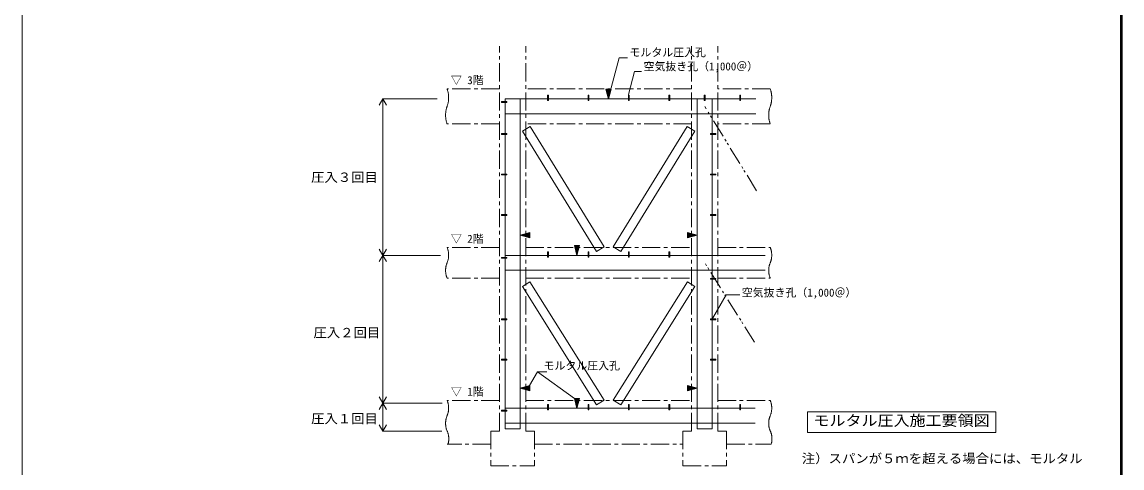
# Model space of a CAD drawing. Units: millimetres, scale not verified. Extents: x -4005 to 4005, y -2770 to 2770.
# Drawn here: x 982 to 4005, y -406 to 819 of the extents above; entities that cross this region are included whole.
import ezdxf
from ezdxf.enums import TextEntityAlignment as Align

# ---------------------------------------------------------------- set-up
doc = ezdxf.new("R2010")
doc.units = ezdxf.units.MM
doc.header["$LTSCALE"] = 10
doc.linetypes.add('CHAIN1', pattern=[8, 5, -1, 1, -1])
doc.linetypes.add('DOUBLE_CHAIN1', pattern=[8.8, 5, -1, 0.6, -0.6, 0.6, -1])
for name, color, linetype, lineweight in [('1-0_枠', 4, 'Continuous', 9), ('1-1_寸法', 7, 'Continuous', 13), ('1-3_STP･HOOP', 3, 'Continuous', 18), ('1-D_凡例', 4, 'Continuous', 9), ('F-1_Layer241', 2, 'Continuous', 18), ('F-E_Layer254', 2, 'Continuous', 18)]:
    doc.layers.add(name, color=color, linetype=linetype, lineweight=lineweight)
doc.styles.add('ＭＳ ゴシック', font='')
doc.styles.get('ＭＳ ゴシック').set_extended_font_data('MS Gothic')

msp = doc.modelspace()

# ---------------------------------------------------------------- linework, layer by layer
at = {"layer": '1-0_枠'}
for p, q in [((2123.09, 608.06), (1973.4, 608.06)), ((2601.27, 634.83), (2586.73, 634.83)), ((2594, 607.7), (2586.73, 634.83)), ((2586.94, 634.06), (2601.06, 634.06)), ((2587.2, 633.06), (2600.8, 633.06)), ((2587.47, 632.06), (2600.53, 632.06)), ((2587.74, 631.06), (2600.26, 631.06)), ((2588.01, 630.06), (2599.99, 630.06)), ((2588.28, 629.06), (2599.72, 629.06)), ((2588.54, 628.06), (2599.46, 628.06)), ((2588.81, 627.06), (2599.19, 627.06)), ((2589.08, 626.06), (2598.92, 626.06)), ((2589.35, 625.06), (2598.65, 625.06)), ((2589.62, 624.06), (2598.39, 624.06)), ((2589.88, 623.06), (2598.12, 623.06)), ((2590.15, 622.06), (2597.85, 622.06)), ((2590.42, 621.06), (2597.58, 621.06)), ((2590.69, 620.06), (2597.31, 620.06)), ((2590.96, 619.06), (2597.05, 619.06)), ((2591.22, 618.06), (2596.78, 618.06)), ((2591.49, 617.06), (2596.51, 617.06)), ((2591.76, 616.06), (2596.24, 616.06)), ((2592.03, 615.06), (2595.97, 615.06)), ((2592.29, 614.06), (2595.71, 614.06)), ((2592.56, 613.06), (2595.44, 613.06)), ((2592.83, 612.06), (2595.17, 612.06)), ((2593.1, 611.06), (2594.9, 611.06)), ((2593.37, 610.06), (2594.63, 610.06)), ((2593.63, 609.06), (2594.37, 609.06)), ((2593.9, 608.06), (2594.1, 608.06)), ((2594, 607.7), (2601.27, 634.83)), ((2350.5, 234.02), (2377.63, 241.29)), ((2350.5, 234.02), (2377.63, 226.75)), ((2350.86, 233.92), (2350.86, 234.12)), ((2351.86, 233.65), (2351.86, 234.38)), ((2352.86, 233.38), (2352.86, 234.65)), ((2353.86, 233.12), (2353.86, 234.92)), ((2354.86, 232.85), (2354.86, 235.19)), ((2355.86, 232.58), (2355.86, 235.46)), ((2356.86, 232.31), (2356.86, 235.72)), ((2357.86, 232.05), (2357.86, 235.99)), ((2358.86, 231.78), (2358.86, 236.26)), ((2359.86, 231.51), (2359.86, 236.53)), ((2360.86, 231.24), (2360.86, 236.8)), ((2361.86, 230.97), (2361.86, 237.06)), ((2362.86, 230.71), (2362.86, 237.33)), ((2363.86, 230.44), (2363.86, 237.6)), ((2364.86, 230.17), (2364.86, 237.87)), ((2365.86, 229.9), (2365.86, 238.14)), ((2366.86, 229.63), (2366.86, 238.4)), ((2367.86, 229.37), (2367.86, 238.67)), ((2368.86, 229.1), (2368.86, 238.94)), ((2369.86, 228.83), (2369.86, 239.21)), ((2370.86, 228.56), (2370.86, 239.48)), ((2371.86, 228.29), (2371.86, 239.74)), ((2372.86, 228.03), (2372.86, 240.01)), ((2373.86, 227.76), (2373.86, 240.28)), ((2374.86, 227.49), (2374.86, 240.55)), ((2375.86, 227.22), (2375.86, 240.81)), ((2376.86, 226.95), (2376.86, 241.08)), ((2377.63, 241.29), (2377.63, 226.75)), ((2810.57, 241.29), (2810.57, 226.75)), ((2837.7, 234.02), (2810.57, 241.29)), ((2837.7, 234.02), (2810.57, 226.75)), ((2811.33, 226.95), (2811.33, 241.08)), ((2812.33, 227.22), (2812.33, 240.81)), ((2813.33, 227.49), (2813.33, 240.55)), ((2814.33, 227.76), (2814.33, 240.28)), ((2815.33, 228.03), (2815.33, 240.01)), ((2816.33, 228.29), (2816.33, 239.74)), ((2817.33, 228.56), (2817.33, 239.48)), ((2818.33, 228.83), (2818.33, 239.21)), ((2819.33, 229.1), (2819.33, 238.94)), ((2820.33, 229.37), (2820.33, 238.67)), ((2821.33, 229.63), (2821.33, 238.4)), ((2822.33, 229.9), (2822.33, 238.14)), ((2823.33, 230.17), (2823.33, 237.87)), ((2824.33, 230.44), (2824.33, 237.6)), ((2825.33, 230.71), (2825.33, 237.33)), ((2826.33, 230.97), (2826.33, 237.06)), ((2827.33, 231.24), (2827.33, 236.8)), ((2828.33, 231.51), (2828.33, 236.53)), ((2829.33, 231.78), (2829.33, 236.26)), ((2830.33, 232.05), (2830.33, 235.99)), ((2831.33, 232.31), (2831.33, 235.72)), ((2832.33, 232.58), (2832.33, 235.46)), ((2833.33, 232.85), (2833.33, 235.19)), ((2834.33, 233.12), (2834.33, 234.92)), ((2835.33, 233.38), (2835.33, 234.65)), ((2836.33, 233.65), (2836.33, 234.38)), ((2837.33, 233.92), (2837.33, 234.12)), ((2514.31, 205.23), (2499.77, 205.23)), ((2507.04, 178.1), (2499.77, 205.23)), ((2499.97, 204.46), (2514.1, 204.46)), ((2500.24, 203.46), (2513.84, 203.46)), ((2500.51, 202.46), (2513.57, 202.46)), ((2500.78, 201.46), (2513.3, 201.46)), ((2501.05, 200.46), (2513.03, 200.46)), ((2501.31, 199.46), (2512.76, 199.46)), ((2501.58, 198.46), (2512.5, 198.46)), ((2501.85, 197.46), (2512.23, 197.46)), ((2502.12, 196.46), (2511.96, 196.46)), ((2502.39, 195.46), (2511.69, 195.46)), ((2502.65, 194.46), (2511.42, 194.46)), ((2502.92, 193.46), (2511.16, 193.46)), ((2503.19, 192.46), (2510.89, 192.46)), ((2503.46, 191.46), (2510.62, 191.46)), ((2503.73, 190.46), (2510.35, 190.46)), ((2503.99, 189.46), (2510.08, 189.46)), ((2504.26, 188.46), (2509.82, 188.46)), ((2504.53, 187.46), (2509.55, 187.46)), ((2504.8, 186.46), (2509.28, 186.46)), ((2505.07, 185.46), (2509.01, 185.46)), ((2505.33, 184.46), (2508.74, 184.46)), ((2505.6, 183.46), (2508.48, 183.46)), ((2505.87, 182.46), (2508.21, 182.46)), ((2506.14, 181.46), (2507.94, 181.46)), ((2507.04, 178.1), (2514.31, 205.23)), ((1973.4, 178.46), (1973.4, -227.45)), ((2506.41, 180.46), (2507.67, 180.46)), ((2506.67, 179.46), (2507.4, 179.46)), ((2506.94, 178.46), (2507.14, 178.46)), ((2350.5, -185.98), (2377.63, -178.71)), ((2367.86, -190.63), (2367.86, -181.33)), ((2368.86, -190.9), (2368.86, -181.06)), ((2369.86, -191.17), (2369.86, -180.79)), ((2370.86, -191.44), (2370.86, -180.52)), ((2371.86, -191.71), (2371.86, -180.26)), ((2372.86, -191.97), (2372.86, -179.99)), ((2373.86, -192.24), (2373.86, -179.72)), ((2374.86, -192.51), (2374.86, -179.45)), ((2375.86, -192.78), (2375.86, -179.19)), ((2376.86, -193.05), (2376.86, -178.92)), ((2377.63, -178.71), (2377.63, -193.25)), ((2810.57, -178.71), (2810.57, -193.25)), ((2837.7, -185.98), (2810.57, -178.71)), ((2811.33, -193.05), (2811.33, -178.92)), ((2812.33, -192.78), (2812.33, -179.19)), ((2813.33, -192.51), (2813.33, -179.45)), ((2814.33, -192.24), (2814.33, -179.72)), ((2815.33, -191.97), (2815.33, -179.99)), ((2816.33, -191.71), (2816.33, -180.26)), ((2817.33, -191.44), (2817.33, -180.52)), ((2818.33, -191.17), (2818.33, -180.79)), ((2819.33, -190.9), (2819.33, -181.06)), ((2820.33, -190.63), (2820.33, -181.33)), ((2350.5, -185.98), (2377.63, -193.25)), ((2350.86, -186.08), (2350.86, -185.88)), ((2351.86, -186.35), (2351.86, -185.62)), ((2352.86, -186.62), (2352.86, -185.35)), ((2353.86, -186.88), (2353.86, -185.08)), ((2354.86, -187.15), (2354.86, -184.81)), ((2355.86, -187.42), (2355.86, -184.54)), ((2356.86, -187.69), (2356.86, -184.28)), ((2357.86, -187.95), (2357.86, -184.01)), ((2358.86, -188.22), (2358.86, -183.74)), ((2359.86, -188.49), (2359.86, -183.47)), ((2360.86, -188.76), (2360.86, -183.2)), ((2361.86, -189.03), (2361.86, -182.94)), ((2362.86, -189.29), (2362.86, -182.67)), ((2363.86, -189.56), (2363.86, -182.4)), ((2364.86, -189.83), (2364.86, -182.13)), ((2365.86, -190.1), (2365.86, -181.86)), ((2366.86, -190.37), (2366.86, -181.6)), ((2837.7, -185.98), (2810.57, -193.25)), ((2821.33, -190.37), (2821.33, -181.6)), ((2822.33, -190.1), (2822.33, -181.86)), ((2823.33, -189.83), (2823.33, -182.13)), ((2824.33, -189.56), (2824.33, -182.4)), ((2825.33, -189.29), (2825.33, -182.67)), ((2826.33, -189.03), (2826.33, -182.94)), ((2827.33, -188.76), (2827.33, -183.2)), ((2828.33, -188.49), (2828.33, -183.47)), ((2829.33, -188.22), (2829.33, -183.74)), ((2830.33, -187.95), (2830.33, -184.01)), ((2831.33, -187.69), (2831.33, -184.28)), ((2832.33, -187.42), (2832.33, -184.54)), ((2833.33, -187.15), (2833.33, -184.81)), ((2834.33, -186.88), (2834.33, -185.08)), ((2835.33, -186.62), (2835.33, -185.35)), ((2836.33, -186.35), (2836.33, -185.62)), ((2837.33, -186.08), (2837.33, -185.88)), ((2136.3, -227.45), (1973.4, -227.45)), ((2514.31, -214.77), (2499.77, -214.77)), ((2507.04, -241.9), (2499.77, -214.77)), ((2499.97, -215.54), (2514.1, -215.54)), ((2500.24, -216.54), (2513.84, -216.54)), ((2500.51, -217.54), (2513.57, -217.54)), ((2500.78, -218.54), (2513.3, -218.54)), ((2501.05, -219.54), (2513.03, -219.54)), ((2501.31, -220.54), (2512.76, -220.54)), ((2501.58, -221.54), (2512.5, -221.54)), ((2501.85, -222.54), (2512.23, -222.54)), ((2502.12, -223.54), (2511.96, -223.54)), ((2502.39, -224.54), (2511.69, -224.54)), ((2502.65, -225.54), (2511.42, -225.54)), ((2502.92, -226.54), (2511.16, -226.54)), ((2503.19, -227.54), (2510.89, -227.54)), ((2503.46, -228.54), (2510.62, -228.54)), ((2503.73, -229.54), (2510.35, -229.54)), ((2503.99, -230.54), (2510.08, -230.54)), ((2504.26, -231.54), (2509.82, -231.54)), ((2504.53, -232.54), (2509.55, -232.54)), ((2504.8, -233.54), (2509.28, -233.54)), ((2505.07, -234.54), (2509.01, -234.54)), ((2505.33, -235.54), (2508.74, -235.54)), ((2505.6, -236.54), (2508.48, -236.54)), ((2505.87, -237.54), (2508.21, -237.54)), ((2506.14, -238.54), (2507.94, -238.54)), ((2506.41, -239.54), (2507.67, -239.54)), ((2506.67, -240.54), (2507.4, -240.54)), ((2506.94, -241.54), (2507.14, -241.54)), ((2507.04, -241.9), (2514.31, -214.77))]:
    msp.add_line(p, q, dxfattribs=at)
at = {"layer": '1-0_枠', "color": 7, "lineweight": 13}
for p, q in [((2309.7, 608.06), (2309.7, -297.94)), ((2309.7, 608.06), (2998.7, 608.06)), ((2350.5, 608.06), (2350.5, -297.94)), ((2837.7, 608.06), (2837.7, -297.94)), ((2878.5, 608.06), (2878.5, -297.94)), ((2309.7, 567.26), (2998.7, 567.26)), ((2357.65, 519.9), (2378.1, 532.47)), ((2357.65, 519.9), (2561.05, 188.92)), ((2378.1, 532.47), (2581.5, 201.48)), ((2810.09, 532.47), (2606.7, 201.48)), ((2830.54, 519.9), (2627.14, 188.92)), ((2830.54, 519.9), (2810.09, 532.47)), ((2561.05, 188.92), (2581.5, 201.48)), ((2627.14, 188.92), (2606.7, 201.48)), ((2309.7, 178.46), (3023.89, 178.46)), ((2309.7, 137.66), (3023.89, 137.66)), ((2356.84, 92.98), (2377.15, 105.75)), ((2356.84, 92.98), (2561.01, -231.85)), ((2377.15, 105.75), (2581.33, -219.08)), ((2811.04, 105.75), (2606.86, -219.08)), ((2831.36, 92.98), (2811.04, 105.75)), ((2309.7, -241.54), (2996.9, -241.54)), ((2561.01, -231.85), (2581.33, -219.08)), ((2309.7, -282.34), (2996.9, -282.34)), ((2309.7, -297.94), (2350.5, -297.94)), ((2837.7, -297.94), (2878.5, -297.94))]:
    msp.add_line(p, q, dxfattribs=at)
at = {"layer": '1-0_枠', "linetype": 'CHAIN1'}
for p, q in [((2270.1, -303.94), (2294.1, -303.94)), ((2270.1, -303.94), (2270.1, -399.94)), ((2798.1, -303.94), (2798.1, -399.94)), ((2798.1, -303.94), (2822.1, -303.94)), ((2894.1, -303.94), (2918.1, -303.94)), ((2918.1, -303.94), (2918.1, -399.94)), ((2270.1, -399.94), (2390.1, -399.94)), ((2798.1, -399.94), (2918.1, -399.94))]:
    msp.add_line(p, q, dxfattribs=at)
at = {"layer": '1-0_枠'}
msp.add_lwpolyline([(2131.9, 178.46), (1973.4, 178.46), (1973.4, 608.06)], dxfattribs=at)
at = {"layer": '1-0_枠', "color": 7, "lineweight": 13}
msp.add_lwpolyline([(2831.36, 92.98), (2627.18, -231.85), (2606.86, -219.08)], dxfattribs=at)
at = {"layer": '1-0_枠', "linetype": 'CHAIN1'}
msp.add_lwpolyline([(2366.1, -303.94), (2390.1, -303.94), (2390.1, -399.94)], dxfattribs=at)
at = {"layer": '1-3_STP･HOOP', "color": 4, "linetype": 'CHAIN1', "lineweight": 9}
for p, q in [((2294.1, -303.94), (2294.1, 753.47)), ((2366.1, -303.94), (2366.1, 753.47)), ((2822.1, -303.94), (2822.1, 753.47)), ((2894.1, -303.94), (2894.1, 753.47)), ((2294.1, 635.66), (2150.1, 635.66)), ((2822.1, 635.66), (2366.1, 635.66)), ((3038.1, 635.66), (2894.1, 635.66)), ((2294.1, 539.66), (2150.1, 539.66)), ((2822.1, 539.66), (2366.1, 539.66)), ((3038.1, 539.66), (2894.1, 539.66)), ((2294.1, 200.06), (2150.1, 200.06)), ((2366.1, 200.06), (2822.1, 200.06)), ((2894.1, 200.06), (3038.1, 200.06)), ((2294.1, 116.06), (2150.1, 116.06)), ((2366.1, 116.06), (2822.1, 116.06)), ((2894.1, 116.06), (3038.1, 116.06)), ((2294.1, -219.94), (2150.1, -219.94)), ((2366.1, -219.94), (2822.1, -219.94)), ((2270.1, -339.94), (2150.1, -339.94)), ((2390.1, -339.94), (2798.1, -339.94)), ((2918.1, -339.94), (3040.89, -339.94))]:
    msp.add_line(p, q, dxfattribs=at)
at = {"layer": '1-3_STP･HOOP'}
for p, q in [((2428.62, 618.22), (2428.62, 603.53)), ((2539.73, 618.22), (2539.73, 603.53)), ((2650.84, 618.22), (2650.84, 603.53)), ((2761.95, 618.22), (2761.95, 603.53)), ((2859.29, 618.22), (2859.29, 603.53)), ((2954.24, 618.22), (2954.24, 603.53)), ((2299.54, 601), (2314.23, 601)), ((2299.54, 512.98), (2314.23, 512.98)), ((2888.65, 512.98), (2873.97, 512.98)), ((2299.54, 401.87), (2314.23, 401.87)), ((2888.65, 401.87), (2873.97, 401.87)), ((2299.54, 290.76), (2314.23, 290.76)), ((2888.65, 290.76), (2873.97, 290.76)), ((2428.62, 188.62), (2428.62, 173.93)), ((2539.73, 188.62), (2539.73, 173.93)), ((2650.84, 188.62), (2650.84, 173.93)), ((2761.95, 188.62), (2761.95, 173.93)), ((2299.54, 172.95), (2314.23, 172.95)), ((2888.65, 115.21), (2873.97, 115.21)), ((2299.54, 4.1), (2314.23, 4.1)), ((2888.65, 4.1), (2873.97, 4.1)), ((2299.54, -107.02), (2314.23, -107.02)), ((2888.65, -107.02), (2873.97, -107.02)), ((2428.62, -231.38), (2428.62, -246.07)), ((2539.73, -231.38), (2539.73, -246.07)), ((2650.84, -231.38), (2650.84, -246.07)), ((2761.95, -231.38), (2761.95, -246.07)), ((2954.24, -231.38), (2954.24, -246.07)), ((2299.54, -246.69), (2314.23, -246.69))]:
    msp.add_line(p, q, dxfattribs=at)
for points in [[(2428.62, 618.22), (2426.24, 618.22), (2426.24, 603.53)], [(2539.73, 618.22), (2537.35, 618.22), (2537.35, 603.53)], [(2650.84, 618.22), (2648.47, 618.22), (2648.47, 603.53)], [(2761.95, 618.22), (2759.58, 618.22), (2759.58, 603.53)], [(2859.29, 618.22), (2856.91, 618.22), (2856.91, 603.53)], [(2954.24, 618.22), (2956.62, 618.22), (2956.62, 603.53)], [(2299.54, 601), (2299.54, 598.62), (2314.23, 598.62)], [(2299.54, 512.98), (2299.54, 510.61), (2314.23, 510.61)], [(2888.65, 512.98), (2888.65, 510.61), (2873.97, 510.61)], [(2299.54, 401.87), (2299.54, 399.5), (2314.23, 399.5)], [(2888.65, 401.87), (2888.65, 399.5), (2873.97, 399.5)], [(2299.54, 290.76), (2299.54, 288.39), (2314.23, 288.39)], [(2888.65, 290.76), (2888.65, 288.39), (2873.97, 288.39)], [(2428.62, 188.62), (2426.24, 188.62), (2426.24, 173.93)], [(2539.73, 188.62), (2537.35, 188.62), (2537.35, 173.93)], [(2650.84, 188.62), (2648.47, 188.62), (2648.47, 173.93)], [(2761.95, 188.62), (2759.58, 188.62), (2759.58, 173.93)], [(2299.54, 172.95), (2299.54, 170.57), (2314.23, 170.57)], [(2888.65, 115.21), (2888.65, 112.83), (2873.97, 112.83)], [(2299.54, 4.1), (2299.54, 1.72), (2314.23, 1.72)], [(2888.65, 4.1), (2888.65, 1.72), (2873.97, 1.72)], [(2299.54, -107.02), (2299.54, -109.39), (2314.23, -109.39)], [(2888.65, -107.02), (2888.65, -109.39), (2873.97, -109.39)], [(2428.62, -231.38), (2426.24, -231.38), (2426.24, -246.07)], [(2539.73, -231.38), (2537.35, -231.38), (2537.35, -246.07)], [(2650.84, -231.38), (2648.47, -231.38), (2648.47, -246.07)], [(2761.95, -231.38), (2759.58, -231.38), (2759.58, -246.07)], [(2954.24, -231.38), (2956.62, -231.38), (2956.62, -246.07)], [(2299.54, -246.69), (2299.54, -249.06), (2314.23, -249.06)]]:
    msp.add_lwpolyline(points, dxfattribs=at)
at = {"layer": '1-3_STP･HOOP', "color": 4, "linetype": 'CHAIN1', "lineweight": 9}
for centre, radius, start, end in [((2083.63, 611.66), 70.67, 340.14751, 19.85249), ((2971.63, 611.66), 70.67, 340.14751, 19.85249), ((2216.57, 563.66), 70.67, 160.14751, 199.85249), ((3104.57, 563.66), 70.67, 160.14751, 199.85249), ((2099.7, 179.06), 54.6, 337.38014, 22.61986), ((2987.7, 179.06), 54.6, 337.38014, 22.61986), ((2200.5, 137.06), 54.6, 157.38014, 202.61986), ((3088.5, 137.06), 54.6, 157.38014, 202.61986), ((2099.7, -240.94), 54.6, 337.38014, 22.61986), ((2200.5, -282.94), 54.6, 157.38014, 202.61986), ((2100.09, -325.44), 54.6, 344.61398, 22.61986)]:
    msp.add_arc(centre, radius, start, end, dxfattribs=at)
at = {"layer": '1-D_凡例'}
for p, q in [((1973.4, 608.06), (1963.51, 590.92)), ((1973.4, 608.06), (1983.3, 590.92)), ((1973.4, 178.46), (1963.51, 195.61)), ((1973.4, 178.46), (1983.3, 195.61)), ((1973.4, 178.46), (1963.51, 161.32)), ((1973.4, 178.46), (1983.3, 161.32)), ((2376.86, -178.92), (2398.48, -141.47)), ((2398.48, -141.47), (2500.25, -214.55)), ((2398.48, -141.47), (2424.1, -141.47)), ((1973.4, -227.45), (1963.51, -210.3)), ((1973.4, -227.45), (1983.3, -210.3)), ((1973.4, -227.45), (1963.51, -244.59)), ((1973.4, -227.45), (1973.4, -303.94)), ((1973.4, -227.45), (1983.3, -244.59)), ((1973.4, -303.94), (1963.51, -286.79)), ((1973.4, -303.94), (1983.3, -286.79)), ((2135.62, -303.94), (1973.4, -303.94))]:
    msp.add_line(p, q, dxfattribs=at)
at = {"layer": '1-D_凡例', "color": 3, "lineweight": 18}
for p, q in [((2314.23, 601), (2314.23, 598.62)), ((2428.62, 603.53), (2426.24, 603.53)), ((2539.73, 603.53), (2537.35, 603.53)), ((2650.84, 603.53), (2648.47, 603.53)), ((2761.95, 603.53), (2759.58, 603.53)), ((2859.29, 603.53), (2856.91, 603.53)), ((2954.24, 603.53), (2956.62, 603.53)), ((2314.23, 512.98), (2314.23, 510.61)), ((2873.97, 512.98), (2873.97, 510.61)), ((2314.23, 401.87), (2314.23, 399.5)), ((2873.97, 401.87), (2873.97, 399.5)), ((2314.23, 290.76), (2314.23, 288.39)), ((2873.97, 290.76), (2873.97, 288.39)), ((2314.23, 172.95), (2314.23, 170.57)), ((2428.62, 173.93), (2426.24, 173.93)), ((2539.73, 173.93), (2537.35, 173.93)), ((2650.84, 173.93), (2648.47, 173.93)), ((2761.95, 173.93), (2759.58, 173.93)), ((2873.97, 115.21), (2873.97, 112.83)), ((2314.23, 4.1), (2314.23, 1.72)), ((2873.97, 4.1), (2873.97, 1.72)), ((2314.23, -107.02), (2314.23, -109.39)), ((2873.97, -107.02), (2873.97, -109.39)), ((2314.23, -246.69), (2314.23, -249.06)), ((2428.62, -246.07), (2426.24, -246.07)), ((2539.73, -246.07), (2537.35, -246.07)), ((2650.84, -246.07), (2648.47, -246.07)), ((2761.95, -246.07), (2759.58, -246.07)), ((2954.24, -246.07), (2956.62, -246.07))]:
    msp.add_line(p, q, dxfattribs=at)
at = {"layer": '1-D_凡例', "linetype": 'DOUBLE_CHAIN1'}
for p, q in [((3000.6, 355.78), (2858.1, 587.66)), ((2995.23, -60.11), (2858.1, 158.06))]:
    msp.add_line(p, q, dxfattribs=at)
at = {"layer": '1-D_凡例', "linetype": 'CHAIN1'}
msp.add_line((2894.1, -219.94), (3038.1, -219.94), dxfattribs=at)
at = {"layer": '1-D_凡例'}
for points in [[(2601.17, 638.19), (2623.29, 720.73), (2646.14, 720.73)], [(2648.28, 619.99), (2665.42, 683.95), (2684.68, 683.95)], [(2879.65, 5.41), (2917.11, 70.29), (2954.17, 70.29)]]:
    msp.add_lwpolyline(points, dxfattribs=at)
at = {"layer": '1-D_凡例', "color": 7, "lineweight": 13}
msp.add_lwpolyline([(3140.19, -251.1), (3658.01, -251.1), (3658.01, -307.71), (3140.19, -307.71)], close=True, dxfattribs=at)
at = {"layer": '1-D_凡例', "linetype": 'CHAIN1'}
for centre, start, end in [((2987.7, -240.94), 337.38014, 22.61986), ((3088.5, -282.94), 157.38014, 202.61986), ((2988.28, -325.27), 344.47589, 22.61986)]:
    msp.add_arc(centre, 54.6, start, end, dxfattribs=at)
at = {"layer": 'F-1_Layer241'}
for p, q in [((4001, -2766), (4001, 2766)), ((4003, -2768), (4003, 2768)), ((4005, -2770), (4005, 2770))]:
    msp.add_line(p, q, dxfattribs=at)
at = {"layer": 'F-E_Layer254'}
msp.add_line((981.66, -2545.84), (981.66, 2579.2), dxfattribs=at)

# ---------------------------------------------------------------- texts
at = {"layer": '1-1_寸法', "style": 'ＭＳ ゴシック', "width": 1.1}
msp.add_text('モルタル圧入施工要領図', height=29.33, dxfattribs=at).set_placement((3157.03, -298.59), align=Align.BOTTOM_LEFT)
at = {"layer": '1-1_寸法', "color": 3, "style": 'ＭＳ ゴシック', "width": 1.05}
msp.add_text('注）スパンが５ｍを超える場合には、モルタル', height=25.66, dxfattribs=at).set_placement((3124.95, -399.86), align=Align.BOTTOM_LEFT)
at = {"layer": '1-3_STP･HOOP', "color": 7, "style": 'ＭＳ ゴシック'}
for s, p in [('モルタル圧入孔', (2651.49, 718.49)), ('空気抜き孔（1,000＠）', (2690.03, 679.95)), ('▽ 3階', (2160.52, 642.05)), ('▽ 2階', (2160.52, 206.45)), ('空気抜き孔（1,000＠）', (2959.97, 58.63)), ('▽ 1階', (2160.52, -213.55))]:
    msp.add_text(s, height=21.99, dxfattribs=at).set_placement(p, align=Align.BOTTOM_LEFT)
at = {"layer": '1-D_凡例', "color": 3, "style": 'ＭＳ ゴシック', "width": 1.05}
for s, p in [('圧入３回目', (1776.19, 372.54)), ('圧入２回目', (1782.75, -54.19)), ('圧入１回目', (1776.19, -290.53))]:
    msp.add_text(s, height=25.66, dxfattribs=at).set_placement(p, align=Align.BOTTOM_LEFT)
at = {"layer": '1-D_凡例', "color": 7, "style": 'ＭＳ ゴシック'}
msp.add_text('モルタル圧入孔', height=21.99, dxfattribs=at).set_placement((2415.19, -142.04), align=Align.BOTTOM_LEFT)

doc.saveas('drawing.dxf')
